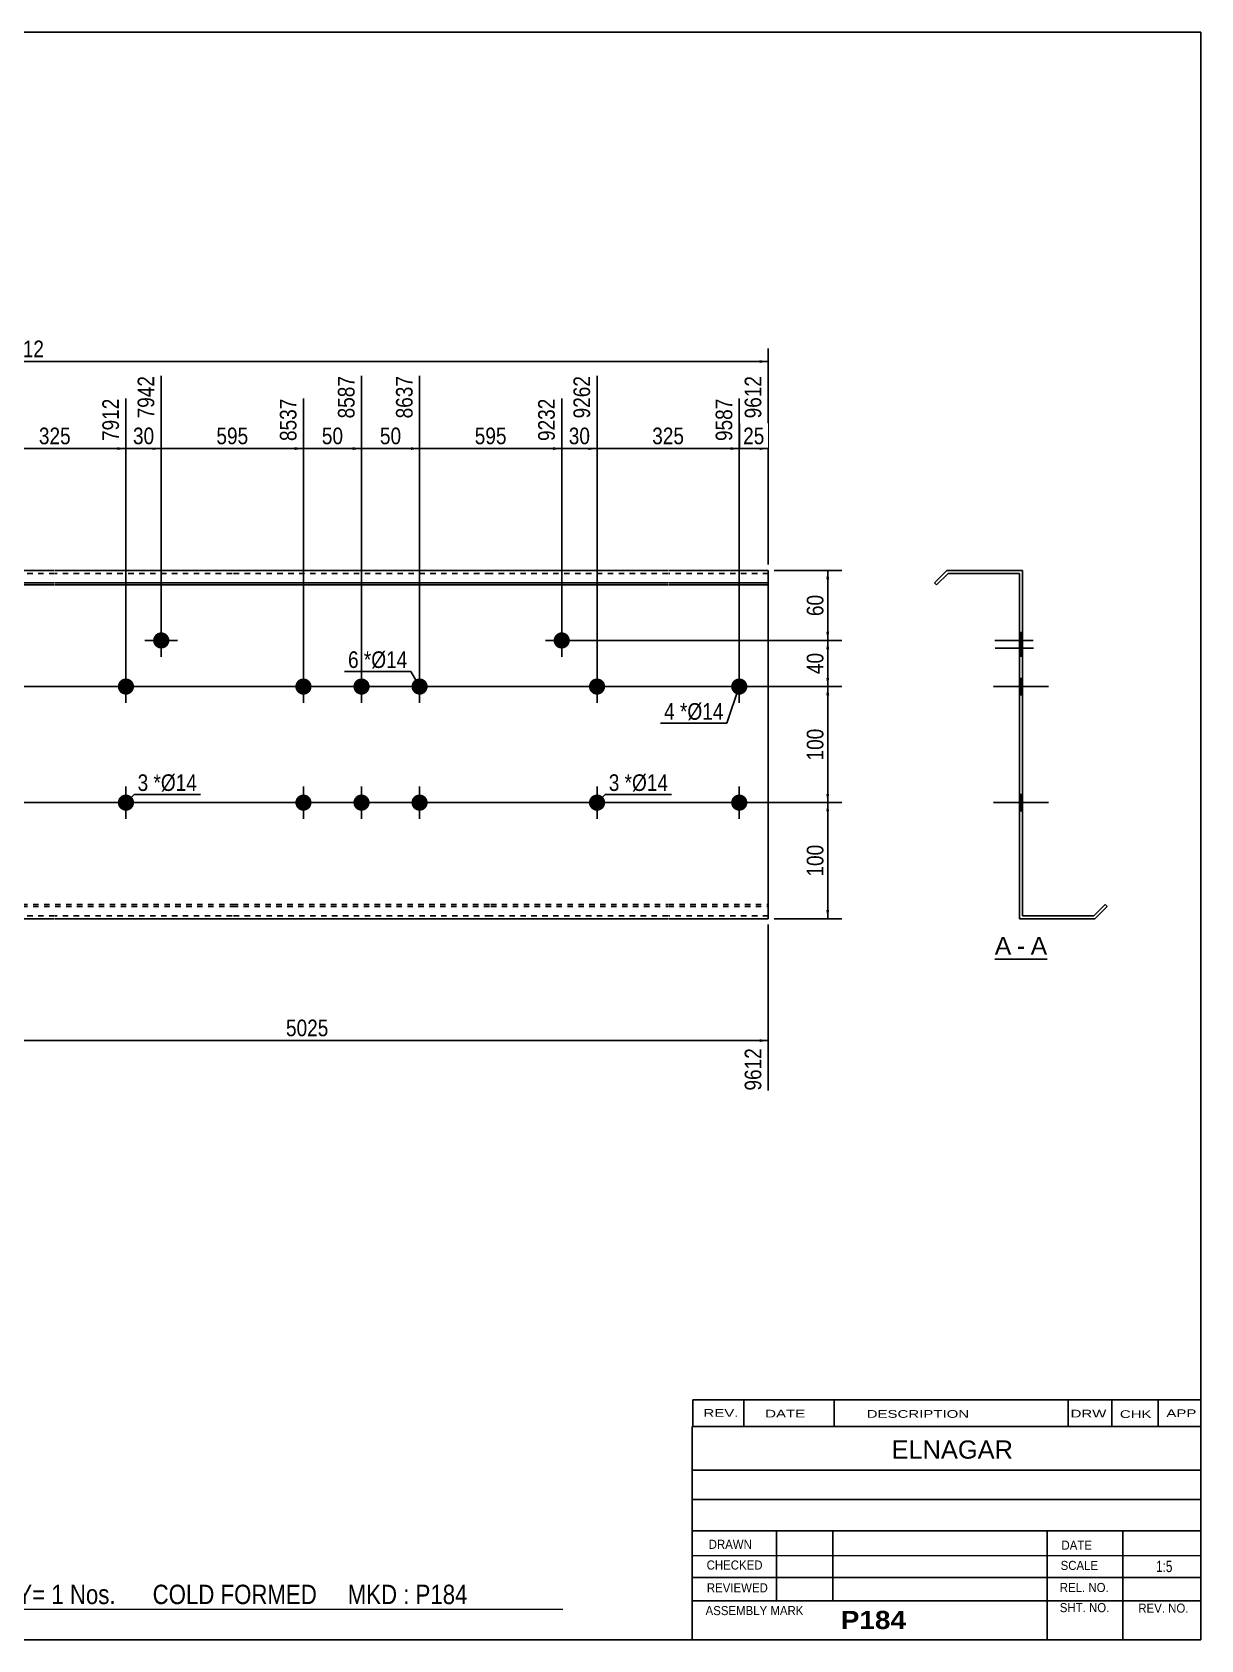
# Model space of a CAD drawing. Header units: millimetres. Extents: x -71 to 331, y -154 to 123.
# Drawn here: x 130 to 331.2, y -154.2 to 122.8 of the extents above; entities that cross this region are included whole.
import ezdxf

# ---------------------------------------------------------------- set-up
doc = ezdxf.new("R2010")
doc.units = ezdxf.units.MM
doc.linetypes.add('DXK_LINE_DOT1', pattern=[1.8814, 0.9407, -0.9407])
doc.styles.add('Arial', font='ARIAL.TTF', dxfattribs={"height": 0.2})
doc.styles.add('Arial Bold', font='ARIALBD.TTF', dxfattribs={"height": 0.2})
doc.styles.add('Arial Narrow', font='ARIALN.TTF', dxfattribs={"height": 0.2})

# ---------------------------------------------------------------- blocks, each defined once
blk = doc.blocks.new('Unknown-627192274-2024')
at = {"color": 5, "linetype": 'Continuous'}
for p, q in [((331.25, 122.75), (-68.75, 122.75)), ((-68.75, 122.75), (-68.75, -154.25)), ((331.25, -154.25), (331.25, 122.75)), ((-68.75, -154.25), (331.25, -154.25))]:
    blk.add_line(p, q, dxfattribs=at)
at = {"color": 174, "linetype": 'Continuous', "style": 'Arial'}
blk.add_text('Tekla structures', height=1.9102, rotation=90, dxfattribs=at).set_placement((-69.25, -153.75))
blk = doc.blocks.new('Unknown-627192274-12 - 1239')
at = {"color": 7, "linetype": 'Continuous'}
blk.add_line((295.76, -36.95), (304.79, -36.95), dxfattribs=at)
at = {"color": 0, "linetype": 'Continuous'}
blk.add_wipeout([(298.6, -36.2), (298.6, -33), (295.76, -33), (295.76, -36.2)], dxfattribs=at)
blk.add_wipeout([(300.98, -36.2), (300.98, -33), (299.56, -33), (299.56, -36.2)], dxfattribs=at)
at = {"color": 96, "linetype": 'Continuous', "style": 'Arial'}
blk.add_text('A', height=3.06, dxfattribs=at).set_placement((295.76, -36.2))
at = {"color": 0, "linetype": 'Continuous'}
blk.add_wipeout([(304.79, -36.2), (304.79, -33), (301.94, -33), (301.94, -36.2)], dxfattribs=at)
at = {"color": 96, "linetype": 'Continuous', "style": 'Arial'}
for s, p in [('A', (301.94, -36.2)), ('-', (299.56, -36.2))]:
    blk.add_text(s, height=3.06, dxfattribs=at).set_placement(p)
blk = doc.blocks.new('Bolt-627192274-1223 - 1203')
at = {"linetype": 'Continuous'}
blk.add_hatch(color=3, dxfattribs=at).paths.add_polyline_path([(219.79, 17.94, -1), (222.59, 17.94, -1)])
at = {"color": 3, "linetype": 'Continuous'}
for p, q in [((221.19, 15.14), (221.19, 20.74)), ((218.39, 17.94), (223.99, 17.94))]:
    blk.add_line(p, q, dxfattribs=at)
blk = doc.blocks.new('Part-627192274-1218 - 1203')
at = {"color": 2, "linetype": 'Continuous'}
for p, q in [((0, 30), (0, -30)), ((10, 30), (0, 30)), ((0, 27.88), (10, 27.88)), ((54.49, 30), (10.1, 30)), ((10.1, 27.88), (54.49, 27.88)), ((86.46, 30), (54.59, 30)), ((54.59, 27.88), (86.46, 27.88)), ((109.36, 30), (86.56, 30)), ((86.56, 27.88), (109.36, 27.88)), ((133.85, 30), (109.46, 30)), ((109.46, 27.88), (133.85, 27.88)), ((164.41, 30), (133.95, 30)), ((133.95, 27.88), (164.41, 27.88)), ((208.9, 30), (164.51, 30)), ((164.51, 27.88), (208.9, 27.88)), ((239.47, 30), (209, 30)), ((209, 27.88), (239.47, 27.88)), ((256.76, 30), (239.57, 30)), ((239.57, 27.88), (256.76, 27.88)), ((256.76, 27.88), (256.76, 30)), ((256.76, -30), (256.76, 27.88)), ((0, 27.53), (10, 27.53)), ((10.1, 27.53), (54.49, 27.53)), ((54.59, 27.53), (86.46, 27.53)), ((86.56, 27.53), (109.36, 27.53)), ((109.46, 27.53), (133.85, 27.53)), ((133.95, 27.53), (164.41, 27.53)), ((164.51, 27.53), (208.9, 27.53)), ((209, 27.53), (239.47, 27.53)), ((239.57, 27.53), (256.76, 27.53)), ((10, -30), (0, -30)), ((54.49, -30), (10.1, -30)), ((86.46, -30), (54.59, -30)), ((109.36, -30), (86.56, -30)), ((133.85, -30), (109.46, -30)), ((164.41, -30), (133.95, -30)), ((208.9, -30), (164.51, -30)), ((239.47, -30), (209, -30)), ((256.76, -30), (239.57, -30))]:
    blk.add_line(p, q, dxfattribs=at)
at = {"color": 7, "linetype": 'DXK_LINE_DOT1'}
for p, q in [((10, 29.5), (0, 29.5)), ((54.49, 29.5), (10.1, 29.5)), ((86.46, 29.5), (54.59, 29.5)), ((109.36, 29.5), (86.56, 29.5)), ((133.85, 29.5), (109.46, 29.5)), ((164.41, 29.5), (133.95, 29.5)), ((208.9, 29.5), (164.51, 29.5)), ((239.47, 29.5), (209, 29.5)), ((256.76, 29.5), (239.57, 29.5)), ((0, -27.53), (10, -27.53)), ((10.1, -27.53), (54.49, -27.53)), ((54.59, -27.53), (86.46, -27.53)), ((86.56, -27.53), (109.36, -27.53)), ((109.46, -27.53), (133.85, -27.53)), ((133.95, -27.53), (164.41, -27.53)), ((164.51, -27.53), (208.9, -27.53)), ((209, -27.53), (239.47, -27.53)), ((239.57, -27.53), (256.76, -27.53)), ((0, -27.88), (10, -27.88)), ((10, -29.5), (0, -29.5)), ((10.1, -27.88), (54.49, -27.88)), ((54.49, -29.5), (10.1, -29.5)), ((54.59, -27.88), (86.46, -27.88)), ((86.46, -29.5), (54.59, -29.5)), ((86.56, -27.88), (109.36, -27.88)), ((109.36, -29.5), (86.56, -29.5)), ((109.46, -27.88), (133.85, -27.88)), ((133.85, -29.5), (109.46, -29.5)), ((133.95, -27.88), (164.41, -27.88)), ((164.41, -29.5), (133.95, -29.5)), ((164.51, -27.88), (208.9, -27.88)), ((208.9, -29.5), (164.51, -29.5)), ((209, -27.88), (239.47, -27.88)), ((239.47, -29.5), (209, -29.5)), ((239.57, -27.88), (256.76, -27.88)), ((256.76, -29.5), (239.57, -29.5))]:
    blk.add_line(p, q, dxfattribs=at)
blk = doc.blocks.new('Bolt-627192274-1221 - 1203')
at = {"linetype": 'Continuous'}
blk.add_hatch(color=3, dxfattribs=at).paths.add_polyline_path([(147.54, -10, -1), (144.74, -10, -1)])
at = {"color": 3, "linetype": 'Continuous'}
for p, q in [((146.14, -7.2), (146.14, -12.8)), ((148.94, -10), (143.34, -10))]:
    blk.add_line(p, q, dxfattribs=at)
blk = doc.blocks.new('Bolt-627192274-1222 - 1203')
at = {"linetype": 'Continuous'}
for points in [[(175.31, 10, -1), (178.11, 10, -1)], [(185.31, 10, -1), (188.11, 10, -1)], [(195.31, 10, -1), (198.11, 10, -1)], [(175.31, -10, -1), (178.11, -10, -1)], [(185.31, -10, -1), (188.11, -10, -1)], [(195.31, -10, -1), (198.11, -10, -1)]]:
    blk.add_hatch(color=3, dxfattribs=at).paths.add_polyline_path(points)
at = {"color": 3, "linetype": 'Continuous'}
for p, q in [((176.71, 7.2), (176.71, 12.8)), ((186.71, 7.2), (186.71, 12.8)), ((196.71, 7.2), (196.71, 12.8)), ((173.91, 10), (179.51, 10)), ((183.91, 10), (189.51, 10)), ((193.91, 10), (199.51, 10)), ((176.71, -12.8), (176.71, -7.2)), ((186.71, -12.8), (186.71, -7.2)), ((196.71, -12.8), (196.71, -7.2)), ((173.91, -10), (179.51, -10)), ((183.91, -10), (189.51, -10)), ((193.91, -10), (199.51, -10))]:
    blk.add_line(p, q, dxfattribs=at)
blk = doc.blocks.new('Bolt-627192274-1224 - 1203')
at = {"linetype": 'Continuous'}
blk.add_hatch(color=3, dxfattribs=at).paths.add_polyline_path([(144.74, 10, -1), (147.54, 10, -1)])
at = {"color": 3, "linetype": 'Continuous'}
for p, q in [((146.14, 7.2), (146.14, 12.8)), ((143.34, 10), (148.94, 10))]:
    blk.add_line(p, q, dxfattribs=at)
blk = doc.blocks.new('Bolt-627192274-1226 - 1203')
at = {"linetype": 'Continuous'}
blk.add_hatch(color=3, dxfattribs=at).paths.add_polyline_path([(150.82, 17.94, -1), (153.62, 17.94, -1)])
at = {"color": 3, "linetype": 'Continuous'}
for p, q in [((152.22, 15.14), (152.22, 20.74)), ((149.42, 17.94), (155.02, 17.94))]:
    blk.add_line(p, q, dxfattribs=at)
blk = doc.blocks.new('Bolt-627192274-1227 - 1203')
at = {"linetype": 'Continuous'}
blk.add_hatch(color=3, dxfattribs=at).paths.add_polyline_path([(225.87, 10, -1), (228.67, 10, -1)])
at = {"color": 3, "linetype": 'Continuous'}
for p, q in [((227.27, 7.2), (227.27, 12.8)), ((224.47, 10), (230.07, 10))]:
    blk.add_line(p, q, dxfattribs=at)
blk = doc.blocks.new('Bolt-627192274-1228 - 1203')
at = {"linetype": 'Continuous'}
blk.add_hatch(color=3, dxfattribs=at).paths.add_polyline_path([(228.67, -10, -1), (225.87, -10, -1)])
at = {"color": 3, "linetype": 'Continuous'}
for p, q in [((227.27, -7.2), (227.27, -12.8)), ((230.07, -10), (224.47, -10))]:
    blk.add_line(p, q, dxfattribs=at)
blk = doc.blocks.new('Bolt-627192274-1229 - 1203')
at = {"linetype": 'Continuous'}
for points in [[(120.25, 10, -1), (123.05, 10, -1)], [(250.36, 10, -1), (253.16, 10, -1)]]:
    blk.add_hatch(color=3, dxfattribs=at).paths.add_polyline_path(points)
at = {"color": 3, "linetype": 'Continuous'}
for p, q in [((121.65, 7.2), (121.65, 12.8)), ((251.76, 7.2), (251.76, 12.8)), ((124.45, 10), (118.85, 10)), ((254.56, 10), (248.96, 10))]:
    blk.add_line(p, q, dxfattribs=at)
blk = doc.blocks.new('Bolt-627192274-1230 - 1203')
at = {"linetype": 'Continuous'}
for points in [[(120.25, -10, -1), (123.05, -10, -1)], [(250.36, -10, -1), (253.16, -10, -1)]]:
    blk.add_hatch(color=3, dxfattribs=at).paths.add_polyline_path(points)
at = {"color": 3, "linetype": 'Continuous'}
for p, q in [((121.65, -12.8), (121.65, -7.2)), ((251.76, -12.8), (251.76, -7.2)), ((124.45, -10), (118.85, -10)), ((254.56, -10), (248.96, -10))]:
    blk.add_line(p, q, dxfattribs=at)
blk = doc.blocks.new('Part-627192274-1241 - 1239')
at = {"color": 2, "linetype": 'Continuous'}
for p, q in [((287.52, 30), (285.4, 27.88)), ((285.4, 27.88), (285.75, 27.53)), ((287.73, 29.5), (285.75, 27.53)), ((287.52, 30), (300.52, 30)), ((287.73, 29.5), (300.02, 29.5)), ((300.02, 29.5), (300.02, -30)), ((300.52, -29.5), (300.52, 30)), ((312.81, -29.5), (314.79, -27.53)), ((315.14, -27.88), (314.79, -27.53)), ((313.02, -30), (300.02, -30)), ((312.81, -29.5), (300.52, -29.5)), ((313.02, -30), (315.14, -27.88))]:
    blk.add_line(p, q, dxfattribs=at)
blk = doc.blocks.new('Bolt-627192274-1242 - 1239')
at = {"linetype": 'Continuous'}
for points in [[(300.02, 11.4), (300.02, 8.6), (300.52, 8.6), (300.52, 11.4)], [(300.02, 11.4), (300.02, 8.6), (300.52, 8.6), (300.52, 11.4)], [(300.02, 11.4), (300.02, 8.6), (300.52, 8.6), (300.52, 11.4)], [(300.02, -8.6), (300.02, -11.4), (300.52, -11.4), (300.52, -8.6)], [(300.02, -8.6), (300.02, -11.4), (300.52, -11.4), (300.52, -8.6)], [(300.02, -8.6), (300.02, -11.4), (300.52, -11.4), (300.52, -8.6)]]:
    blk.add_hatch(color=3, dxfattribs=at).paths.add_polyline_path(points)
at = {"color": 3, "linetype": 'Continuous'}
for p, q in [((300.52, 11.4), (300.02, 11.4)), ((300.52, 11.4), (300.02, 11.4)), ((300.52, 11.4), (300.02, 11.4)), ((303.12, 10), (295.52, 10)), ((303.12, 10), (295.52, 10)), ((303.12, 10), (295.52, 10)), ((300.52, 8.6), (300.02, 8.6)), ((300.52, 8.6), (300.02, 8.6)), ((300.52, 8.6), (300.02, 8.6)), ((303.12, -10), (295.52, -10)), ((303.12, -10), (295.52, -10)), ((303.12, -10), (295.52, -10)), ((300.52, -8.6), (300.02, -8.6)), ((300.52, -8.6), (300.02, -8.6)), ((300.52, -8.6), (300.02, -8.6)), ((300.52, -11.4), (300.02, -11.4)), ((300.52, -11.4), (300.02, -11.4)), ((300.52, -11.4), (300.02, -11.4))]:
    blk.add_line(p, q, dxfattribs=at)
blk = doc.blocks.new('Bolt-627192274-1243 - 1239')
at = {"linetype": 'Continuous'}
blk.add_hatch(color=3, dxfattribs=at).paths.add_polyline_path([(300.02, 18.04), (300.02, 15.24), (300.52, 15.24), (300.52, 18.04)])
at = {"color": 3, "linetype": 'Continuous'}
for p, q in [((302.42, 16.64), (295.82, 16.64)), ((300.52, 18.04), (300.02, 18.04)), ((300.52, 15.24), (300.02, 15.24))]:
    blk.add_line(p, q, dxfattribs=at)
blk = doc.blocks.new('Bolt-627192274-1244 - 1239')
at = {"linetype": 'Continuous'}
blk.add_hatch(color=3, dxfattribs=at).paths.add_polyline_path([(300.52, -11.4), (300.52, -8.6), (300.02, -8.6), (300.02, -11.4)])
at = {"color": 3, "linetype": 'Continuous'}
for p, q in [((300.52, -8.6), (300.02, -8.6)), ((302.12, -10), (300.02, -10)), ((300.52, -11.4), (300.02, -11.4))]:
    blk.add_line(p, q, dxfattribs=at)
blk = doc.blocks.new('Bolt-627192274-1245 - 1239')
at = {"linetype": 'Continuous'}
for points in [[(300.02, 11.4), (300.02, 8.6), (300.52, 8.6), (300.52, 11.4)], [(300.02, 11.4), (300.02, 8.6), (300.52, 8.6), (300.52, 11.4)], [(300.02, 11.4), (300.02, 8.6), (300.52, 8.6), (300.52, 11.4)], [(300.02, -8.6), (300.02, -11.4), (300.52, -11.4), (300.52, -8.6)], [(300.02, -8.6), (300.02, -11.4), (300.52, -11.4), (300.52, -8.6)], [(300.02, -8.6), (300.02, -11.4), (300.52, -11.4), (300.52, -8.6)]]:
    blk.add_hatch(color=3, dxfattribs=at).paths.add_polyline_path(points)
at = {"color": 3, "linetype": 'Continuous'}
for p, q in [((300.52, 11.4), (300.02, 11.4)), ((300.52, 11.4), (300.02, 11.4)), ((300.52, 11.4), (300.02, 11.4)), ((303.12, 10), (295.52, 10)), ((303.12, 10), (295.52, 10)), ((303.12, 10), (295.52, 10)), ((300.52, 8.6), (300.02, 8.6)), ((300.52, 8.6), (300.02, 8.6)), ((300.52, 8.6), (300.02, 8.6)), ((303.12, -10), (295.52, -10)), ((303.12, -10), (295.52, -10)), ((303.12, -10), (295.52, -10)), ((300.52, -8.6), (300.02, -8.6)), ((300.52, -8.6), (300.02, -8.6)), ((300.52, -8.6), (300.02, -8.6)), ((300.52, -11.4), (300.02, -11.4)), ((300.52, -11.4), (300.02, -11.4)), ((300.52, -11.4), (300.02, -11.4))]:
    blk.add_line(p, q, dxfattribs=at)
blk = doc.blocks.new('Bolt-627192274-1246 - 1239')
at = {"linetype": 'Continuous'}
blk.add_hatch(color=3, dxfattribs=at).paths.add_polyline_path([(300.02, 19.34), (300.02, 16.54), (300.52, 16.54), (300.52, 19.34)])
at = {"color": 3, "linetype": 'Continuous'}
for p, q in [((302.37, 17.94), (295.77, 17.94)), ((300.52, 19.34), (300.02, 19.34)), ((300.52, 16.54), (300.02, 16.54))]:
    blk.add_line(p, q, dxfattribs=at)
blk = doc.blocks.new('Bolt-627192274-1247 - 1239')
at = {"linetype": 'Continuous'}
blk.add_hatch(color=3, dxfattribs=at).paths.add_polyline_path([(300.02, 11.4), (300.02, 8.6), (300.52, 8.6), (300.52, 11.4)])
at = {"color": 3, "linetype": 'Continuous'}
for p, q in [((300.52, 11.4), (300.02, 11.4)), ((302.37, 10), (295.77, 10)), ((300.52, 8.6), (300.02, 8.6))]:
    blk.add_line(p, q, dxfattribs=at)
blk = doc.blocks.new('Bolt-627192274-1248 - 1239')
at = {"linetype": 'Continuous'}
for points in [[(300.52, 8.6), (300.52, 11.4), (300.02, 11.4), (300.02, 8.6)], [(300.52, -11.4), (300.52, -8.6), (300.02, -8.6), (300.02, -11.4)]]:
    blk.add_hatch(color=3, dxfattribs=at).paths.add_polyline_path(points)
at = {"color": 3, "linetype": 'Continuous'}
for p, q in [((300.52, 11.4), (300.02, 11.4)), ((300.52, 10), (296.02, 10)), ((300.52, 8.6), (300.02, 8.6)), ((300.52, -10), (296.02, -10)), ((300.52, -8.6), (300.02, -8.6)), ((300.52, -11.4), (300.02, -11.4))]:
    blk.add_line(p, q, dxfattribs=at)
blk = doc.blocks.new('Bolt-627192274-1249 - 1239')
at = {"linetype": 'Continuous'}
blk.add_hatch(color=3, dxfattribs=at).paths.add_polyline_path([(300.02, 19.34), (300.02, 16.54), (300.52, 16.54), (300.52, 19.34)])
at = {"color": 3, "linetype": 'Continuous'}
for p, q in [((302.37, 17.94), (295.77, 17.94)), ((300.52, 19.34), (300.02, 19.34)), ((300.52, 16.54), (300.02, 16.54))]:
    blk.add_line(p, q, dxfattribs=at)
blk = doc.blocks.new('Bolt-627192274-1250 - 1239')
at = {"linetype": 'Continuous'}
blk.add_hatch(color=3, dxfattribs=at).paths.add_polyline_path([(300.02, 11.4), (300.02, 8.6), (300.52, 8.6), (300.52, 11.4)])
at = {"color": 3, "linetype": 'Continuous'}
for p, q in [((300.52, 11.4), (300.02, 11.4)), ((302.37, 10), (295.77, 10)), ((300.52, 8.6), (300.02, 8.6))]:
    blk.add_line(p, q, dxfattribs=at)
blk = doc.blocks.new('Bolt-627192274-1251 - 1239')
at = {"linetype": 'Continuous'}
blk.add_hatch(color=3, dxfattribs=at).paths.add_polyline_path([(300.52, -11.4), (300.52, -8.6), (300.02, -8.6), (300.02, -11.4)])
at = {"color": 3, "linetype": 'Continuous'}
for p, q in [((300.52, -8.6), (300.02, -8.6)), ((302.12, -10), (300.02, -10)), ((300.52, -11.4), (300.02, -11.4))]:
    blk.add_line(p, q, dxfattribs=at)
blk = doc.blocks.new('Bolt-627192274-1252 - 1239')
at = {"linetype": 'Continuous'}
blk.add_hatch(color=3, dxfattribs=at).paths.add_polyline_path([(300.02, 11.4), (300.02, 8.6), (300.52, 8.6), (300.52, 11.4)])
blk.add_hatch(color=3, dxfattribs=at).paths.add_polyline_path([(300.02, 11.4), (300.02, 8.6), (300.52, 8.6), (300.52, 11.4)])
at = {"color": 3, "linetype": 'Continuous'}
for p, q in [((300.02, 11.4), (300.52, 11.4)), ((300.02, 11.4), (300.52, 11.4)), ((298.42, 10), (305.02, 10)), ((298.42, 10), (305.02, 10)), ((300.02, 8.6), (300.52, 8.6)), ((300.02, 8.6), (300.52, 8.6))]:
    blk.add_line(p, q, dxfattribs=at)
blk = doc.blocks.new('Bolt-627192274-1253 - 1239')
at = {"linetype": 'Continuous'}
blk.add_hatch(color=3, dxfattribs=at).paths.add_polyline_path([(300.02, -8.6), (300.02, -11.4), (300.52, -11.4), (300.52, -8.6)])
blk.add_hatch(color=3, dxfattribs=at).paths.add_polyline_path([(300.02, -8.6), (300.02, -11.4), (300.52, -11.4), (300.52, -8.6)])
at = {"color": 3, "linetype": 'Continuous'}
for p, q in [((298.42, -10), (305.02, -10)), ((298.42, -10), (305.02, -10)), ((300.02, -8.6), (300.52, -8.6)), ((300.02, -8.6), (300.52, -8.6)), ((300.02, -11.4), (300.52, -11.4)), ((300.02, -11.4), (300.52, -11.4))]:
    blk.add_line(p, q, dxfattribs=at)
blk = doc.blocks.new('Bolt-627192274-1254 - 1239')
at = {"linetype": 'Continuous'}
blk.add_hatch(color=3, dxfattribs=at).paths.add_polyline_path([(300.02, 11.4), (300.02, 8.6), (300.52, 8.6), (300.52, 11.4)])
at = {"color": 3, "linetype": 'Continuous'}
for p, q in [((300.52, 11.4), (300.02, 11.4)), ((302.42, 10), (295.82, 10)), ((300.52, 8.6), (300.02, 8.6))]:
    blk.add_line(p, q, dxfattribs=at)
blk = doc.blocks.new('Bolt-627192274-1255 - 1239')
at = {"linetype": 'Continuous'}
blk.add_hatch(color=3, dxfattribs=at).paths.add_polyline_path([(300.52, -11.4), (300.52, -8.6), (300.02, -8.6), (300.02, -11.4)])
at = {"color": 3, "linetype": 'Continuous'}
for p, q in [((300.52, -8.6), (300.02, -8.6)), ((302.12, -10), (300.02, -10)), ((300.52, -11.4), (300.02, -11.4))]:
    blk.add_line(p, q, dxfattribs=at)
blk = doc.blocks.new('StraightDimension-627192274-1353 - 1203')
at = {"linetype": 'Continuous'}
for points in [[(266.75, 8.5), (267, 10), (267.25, 8.5)], [(267.25, -8.5), (267, -10), (266.75, -8.5)]]:
    blk.add_hatch(color=7, dxfattribs=at).paths.add_polyline_path(points)
at = {"color": 7, "linetype": 'Continuous'}
for p, q in [((43.29, 10), (269.4, 10)), ((267, -10), (267, 10)), ((43.29, -10), (269.4, -10))]:
    blk.add_line(p, q, dxfattribs=at)
at = {"color": 0}
blk.add_wipeout([(266.85, 3.34), (262.65, 3.34), (262.65, -3.34), (266.85, -3.34)], dxfattribs=at)
at = {"color": 3, "style": 'Arial Narrow'}
blk.add_text('100', height=2.863, rotation=90.0002, dxfattribs=at).set_placement((266.25, -2.74))
blk = doc.blocks.new('StraightDimension-627192274-1354 - 1203')
at = {"linetype": 'Continuous'}
for points in [[(266.75, -11.5), (267, -10), (267.25, -11.5)], [(267.25, -28.5), (267, -30), (266.75, -28.5)]]:
    blk.add_hatch(color=7, dxfattribs=at).paths.add_polyline_path(points)
at = {"color": 7, "linetype": 'Continuous'}
for p, q in [((43.29, -10), (269.4, -10)), ((267, -30), (267, -10)), ((257.76, -30), (269.4, -30))]:
    blk.add_line(p, q, dxfattribs=at)
at = {"color": 0}
blk.add_wipeout([(266.85, -16.66), (262.65, -16.66), (262.65, -23.34), (266.85, -23.34)], dxfattribs=at)
at = {"color": 3, "style": 'Arial Narrow'}
blk.add_text('100', height=2.863, rotation=90.0002, dxfattribs=at).set_placement((266.25, -22.74))
blk = doc.blocks.new('StraightDimension-627192274-1395 - 1203')
at = {"linetype": 'Continuous'}
for points in [[(1.5, 65.75), (0, 66), (1.5, 66.25)], [(255.26, 66.25), (256.76, 66), (255.26, 65.75)]]:
    blk.add_hatch(color=7, dxfattribs=at).paths.add_polyline_path(points)
at = {"color": 7, "linetype": 'Continuous'}
for p, q in [((0, 31), (0, 68.25)), ((256.76, 31), (256.76, 68.25)), ((0, 66), (256.76, 66))]:
    blk.add_line(p, q, dxfattribs=at)
at = {"color": 0}
blk.add_wipeout([(132.64, 66.15), (132.64, 70.35), (124.12, 70.35), (124.12, 66.15)], dxfattribs=at)
at = {"color": 3, "style": 'Arial Narrow'}
blk.add_text('9612', height=2.863, dxfattribs=at).set_placement((124.72, 66.75))
blk = doc.blocks.new('StraightDimension-627192274-1277 - 1203')
at = {"linetype": 'Continuous'}
blk.add_hatch(color=7, dxfattribs=at).paths.add_polyline_path([(150.72, 51.25), (152.22, 51), (150.72, 50.75)])
at = {"color": 7, "linetype": 'Continuous'}
for p, q in [((152.22, 18.94), (152.22, 63.51)), ((146.14, 11), (146.14, 59.61)), ((146.14, 51), (152.22, 51))]:
    blk.add_line(p, q, dxfattribs=at)
at = {"color": 0}
blk.add_wipeout([(151.61, 51.15), (151.61, 55.35), (146.75, 55.35), (146.75, 51.15)], dxfattribs=at)
at = {"color": 0, "linetype": 'Continuous'}
blk.add_wipeout([(151.62, 64.11), (147.42, 64.11), (147.42, 55.6), (151.62, 55.6)], dxfattribs=at)
at = {"color": 3, "linetype": 'Continuous', "style": 'Arial Narrow'}
blk.add_text('7942', height=2.863, rotation=90.0002, dxfattribs=at).set_placement((151.02, 56.2))
at = {"color": 3, "style": 'Arial Narrow'}
blk.add_text('30', height=2.863, dxfattribs=at).set_placement((147.35, 51.75))
blk = doc.blocks.new('StraightDimension-627192274-1274 - 1203')
at = {"linetype": 'Continuous'}
blk.add_hatch(color=7, dxfattribs=at).paths.add_polyline_path([(195.21, 51.25), (196.71, 51), (195.21, 50.75)])
at = {"color": 7, "linetype": 'Continuous'}
for p, q in [((186.71, 11), (186.71, 63.51)), ((196.71, 11), (196.71, 63.51)), ((186.71, 51), (196.71, 51))]:
    blk.add_line(p, q, dxfattribs=at)
at = {"color": 0}
blk.add_wipeout([(194.13, 51.15), (194.13, 55.35), (189.28, 55.35), (189.28, 51.15)], dxfattribs=at)
at = {"color": 0, "linetype": 'Continuous'}
blk.add_wipeout([(196.11, 64.11), (191.91, 64.11), (191.91, 55.6), (196.11, 55.6)], dxfattribs=at)
at = {"color": 3, "linetype": 'Continuous', "style": 'Arial Narrow'}
blk.add_text('8637', height=2.863, rotation=90.0002, dxfattribs=at).set_placement((195.51, 56.2))
at = {"color": 3, "style": 'Arial Narrow'}
blk.add_text('50', height=2.863, dxfattribs=at).set_placement((189.88, 51.75))
blk = doc.blocks.new('StraightDimension-627192274-1351 - 1203')
at = {"linetype": 'Continuous'}
for points in [[(266.75, 28.5), (267, 30), (267.25, 28.5)], [(267.25, 19.44), (267, 17.94), (266.75, 19.44)]]:
    blk.add_hatch(color=7, dxfattribs=at).paths.add_polyline_path(points)
at = {"color": 7, "linetype": 'Continuous'}
for p, q in [((257.76, 30), (269.4, 30)), ((267, 17.94), (267, 30)), ((222.19, 17.94), (269.4, 17.94))]:
    blk.add_line(p, q, dxfattribs=at)
at = {"color": 0}
blk.add_wipeout([(266.85, 26.4), (262.65, 26.4), (262.65, 21.54), (266.85, 21.54)], dxfattribs=at)
at = {"color": 3, "style": 'Arial Narrow'}
blk.add_text('60', height=2.863, rotation=90.0002, dxfattribs=at).set_placement((266.25, 22.14))
blk = doc.blocks.new('StraightDimension-627192274-1272 - 1203')
at = {"linetype": 'Continuous'}
blk.add_hatch(color=7, dxfattribs=at).paths.add_polyline_path([(225.77, 51.25), (227.27, 51), (225.77, 50.75)])
at = {"color": 7, "linetype": 'Continuous'}
for p, q in [((227.27, 11), (227.27, 63.51)), ((221.19, 18.94), (221.19, 59.61)), ((221.19, 51), (227.27, 51))]:
    blk.add_line(p, q, dxfattribs=at)
at = {"color": 0}
blk.add_wipeout([(226.66, 51.15), (226.66, 55.35), (221.8, 55.35), (221.8, 51.15)], dxfattribs=at)
at = {"color": 0, "linetype": 'Continuous'}
blk.add_wipeout([(226.67, 64.11), (222.47, 64.11), (222.47, 55.6), (226.67, 55.6)], dxfattribs=at)
at = {"color": 3, "linetype": 'Continuous', "style": 'Arial Narrow'}
blk.add_text('9262', height=2.863, rotation=90.0002, dxfattribs=at).set_placement((226.07, 56.2))
at = {"color": 3, "style": 'Arial Narrow'}
blk.add_text('30', height=2.863, dxfattribs=at).set_placement((222.4, 51.75))
blk = doc.blocks.new('StraightDimension-627192274-1270 - 1203')
at = {"linetype": 'Continuous'}
blk.add_hatch(color=7, dxfattribs=at).paths.add_polyline_path([(255.26, 51.25), (256.76, 51), (255.26, 50.75)])
at = {"color": 7, "linetype": 'Continuous'}
for p, q in [((256.76, 31), (256.76, 63.51)), ((251.76, 11), (251.76, 59.61)), ((251.76, 51), (256.76, 51))]:
    blk.add_line(p, q, dxfattribs=at)
at = {"color": 0}
blk.add_wipeout([(256.69, 51.15), (256.69, 55.35), (251.83, 55.35), (251.83, 51.15)], dxfattribs=at)
at = {"color": 0, "linetype": 'Continuous'}
blk.add_wipeout([(256.16, 64.11), (251.96, 64.11), (251.96, 55.6), (256.16, 55.6)], dxfattribs=at)
at = {"color": 3, "linetype": 'Continuous', "style": 'Arial Narrow'}
blk.add_text('9612', height=2.863, rotation=90.0002, dxfattribs=at).set_placement((255.56, 56.2))
at = {"color": 3, "style": 'Arial Narrow'}
blk.add_text('25', height=2.863, dxfattribs=at).set_placement((252.43, 51.75))
blk = doc.blocks.new('StraightDimension-627192274-1271 - 1203')
at = {"linetype": 'Continuous'}
blk.add_hatch(color=7, dxfattribs=at).paths.add_polyline_path([(250.26, 51.25), (251.76, 51), (250.26, 50.75)])
at = {"color": 7, "linetype": 'Continuous'}
for p, q in [((227.27, 11), (227.27, 63.51)), ((251.76, 11), (251.76, 59.61)), ((227.27, 51), (251.76, 51))]:
    blk.add_line(p, q, dxfattribs=at)
at = {"color": 0, "linetype": 'Continuous'}
blk.add_wipeout([(251.16, 60.21), (246.96, 60.21), (246.96, 51.7), (251.16, 51.7)], dxfattribs=at)
at = {"color": 0}
blk.add_wipeout([(242.86, 51.15), (242.86, 55.35), (236.17, 55.35), (236.17, 51.15)], dxfattribs=at)
at = {"color": 3, "linetype": 'Continuous', "style": 'Arial Narrow'}
blk.add_text('9587', height=2.863, rotation=90.0002, dxfattribs=at).set_placement((250.56, 52.3))
at = {"color": 3, "style": 'Arial Narrow'}
blk.add_text('325', height=2.863, dxfattribs=at).set_placement((236.77, 51.75))
blk = doc.blocks.new('StraightDimension-627192274-1273 - 1203')
at = {"linetype": 'Continuous'}
blk.add_hatch(color=7, dxfattribs=at).paths.add_polyline_path([(219.69, 51.25), (221.19, 51), (219.69, 50.75)])
at = {"color": 7, "linetype": 'Continuous'}
for p, q in [((196.71, 11), (196.71, 63.51)), ((221.19, 18.94), (221.19, 59.61)), ((196.71, 51), (221.19, 51))]:
    blk.add_line(p, q, dxfattribs=at)
at = {"color": 0, "linetype": 'Continuous'}
blk.add_wipeout([(220.59, 60.21), (216.39, 60.21), (216.39, 51.7), (220.59, 51.7)], dxfattribs=at)
at = {"color": 0}
blk.add_wipeout([(212.29, 51.15), (212.29, 55.35), (205.61, 55.35), (205.61, 51.15)], dxfattribs=at)
at = {"color": 3, "linetype": 'Continuous', "style": 'Arial Narrow'}
blk.add_text('9232', height=2.863, rotation=90.0002, dxfattribs=at).set_placement((219.99, 52.3))
at = {"color": 3, "style": 'Arial Narrow'}
blk.add_text('595', height=2.863, dxfattribs=at).set_placement((206.21, 51.75))
blk = doc.blocks.new('StraightDimension-627192274-1275 - 1203')
at = {"linetype": 'Continuous'}
blk.add_hatch(color=7, dxfattribs=at).paths.add_polyline_path([(185.21, 51.25), (186.71, 51), (185.21, 50.75)])
at = {"color": 7, "linetype": 'Continuous'}
for p, q in [((186.71, 11), (186.71, 63.51)), ((176.71, 11), (176.71, 59.61)), ((176.71, 51), (186.71, 51))]:
    blk.add_line(p, q, dxfattribs=at)
at = {"color": 0}
blk.add_wipeout([(184.13, 51.15), (184.13, 55.35), (179.28, 55.35), (179.28, 51.15)], dxfattribs=at)
at = {"color": 0, "linetype": 'Continuous'}
blk.add_wipeout([(186.11, 64.11), (181.91, 64.11), (181.91, 55.6), (186.11, 55.6)], dxfattribs=at)
at = {"color": 3, "linetype": 'Continuous', "style": 'Arial Narrow'}
blk.add_text('8587', height=2.863, rotation=90.0002, dxfattribs=at).set_placement((185.51, 56.2))
at = {"color": 3, "style": 'Arial Narrow'}
blk.add_text('50', height=2.863, dxfattribs=at).set_placement((179.88, 51.75))
blk = doc.blocks.new('StraightDimension-627192274-1276 - 1203')
at = {"linetype": 'Continuous'}
blk.add_hatch(color=7, dxfattribs=at).paths.add_polyline_path([(175.21, 51.25), (176.71, 51), (175.21, 50.75)])
at = {"color": 7, "linetype": 'Continuous'}
for p, q in [((152.22, 18.94), (152.22, 63.51)), ((176.71, 11), (176.71, 59.61)), ((152.22, 51), (176.71, 51))]:
    blk.add_line(p, q, dxfattribs=at)
at = {"color": 0, "linetype": 'Continuous'}
blk.add_wipeout([(176.11, 60.21), (171.91, 60.21), (171.91, 51.7), (176.11, 51.7)], dxfattribs=at)
at = {"color": 0}
blk.add_wipeout([(167.8, 51.15), (167.8, 55.35), (161.12, 55.35), (161.12, 51.15)], dxfattribs=at)
at = {"color": 3, "linetype": 'Continuous', "style": 'Arial Narrow'}
blk.add_text('8537', height=2.863, rotation=90.0002, dxfattribs=at).set_placement((175.51, 52.3))
at = {"color": 3, "style": 'Arial Narrow'}
blk.add_text('595', height=2.863, dxfattribs=at).set_placement((161.72, 51.75))
blk = doc.blocks.new('StraightDimension-627192274-1278 - 1203')
at = {"linetype": 'Continuous'}
blk.add_hatch(color=7, dxfattribs=at).paths.add_polyline_path([(144.64, 51.25), (146.14, 51), (144.64, 50.75)])
at = {"color": 7, "linetype": 'Continuous'}
for p, q in [((121.65, 11), (121.65, 59.61)), ((146.14, 11), (146.14, 59.61)), ((121.65, 51), (146.14, 51))]:
    blk.add_line(p, q, dxfattribs=at)
at = {"color": 0, "linetype": 'Continuous'}
blk.add_wipeout([(145.54, 60.21), (141.34, 60.21), (141.34, 51.7), (145.54, 51.7)], dxfattribs=at)
at = {"color": 0}
blk.add_wipeout([(137.24, 51.15), (137.24, 55.35), (130.55, 55.35), (130.55, 51.15)], dxfattribs=at)
at = {"color": 3, "linetype": 'Continuous', "style": 'Arial Narrow'}
blk.add_text('7912', height=2.863, rotation=90.0002, dxfattribs=at).set_placement((144.94, 52.3))
at = {"color": 3, "style": 'Arial Narrow'}
blk.add_text('325', height=2.863, dxfattribs=at).set_placement((131.15, 51.75))
blk = doc.blocks.new('StraightDimension-627192274-1327 - 1203')
at = {"linetype": 'Continuous'}
blk.add_hatch(color=7, dxfattribs=at).paths.add_polyline_path([(255.26, -50.75), (256.76, -51), (255.26, -51.25)])
at = {"color": 7, "linetype": 'Continuous'}
for p, q in [((97.96, -11), (97.96, -59.61)), ((256.76, -31), (256.76, -59.61)), ((97.96, -51), (256.76, -51))]:
    blk.add_line(p, q, dxfattribs=at)
at = {"color": 0}
blk.add_wipeout([(181.61, -50.85), (181.61, -46.65), (173.1, -46.65), (173.1, -50.85)], dxfattribs=at)
at = {"color": 0, "linetype": 'Continuous'}
blk.add_wipeout([(256.16, -51.7), (251.96, -51.7), (251.96, -60.21), (256.16, -60.21)], dxfattribs=at)
at = {"color": 3, "style": 'Arial Narrow'}
blk.add_text('5025', height=2.863, dxfattribs=at).set_placement((173.7, -50.25))
at = {"color": 3, "linetype": 'Continuous', "style": 'Arial Narrow'}
blk.add_text('9612', height=2.863, rotation=90.0002, dxfattribs=at).set_placement((255.56, -59.61))
blk = doc.blocks.new('StraightDimension-627192274-1352 - 1203')
at = {"linetype": 'Continuous'}
for points in [[(266.75, 16.44), (267, 17.94), (267.25, 16.44)], [(267.25, 11.5), (267, 10), (266.75, 11.5)]]:
    blk.add_hatch(color=7, dxfattribs=at).paths.add_polyline_path(points)
at = {"color": 7, "linetype": 'Continuous'}
for p, q in [((222.19, 17.94), (269.4, 17.94)), ((267, 10), (267, 17.94)), ((43.29, 10), (269.4, 10))]:
    blk.add_line(p, q, dxfattribs=at)
at = {"color": 0}
blk.add_wipeout([(266.85, 16.4), (262.65, 16.4), (262.65, 11.54), (266.85, 11.54)], dxfattribs=at)
at = {"color": 3, "style": 'Arial Narrow'}
blk.add_text('40', height=2.863, rotation=90.0002, dxfattribs=at).set_placement((266.25, 12.14))
blk = doc.blocks.new('CBS_CALLOFF-627192274-2050')
at = {"color": 7, "linetype": 'Continuous'}
blk.add_line((105.13, -148.98), (221.36, -149), dxfattribs=at)
at = {"color": 3, "linetype": 'Continuous', "style": 'Arial Narrow'}
blk.add_text('QTY= 1 Nos.      COLD FORMED     MKD : P184', height=3.3405, dxfattribs=at).set_placement((122.13, -148.09))
blk = doc.blocks.new('CBS_NAME_BLOG-627192274-2051')
at = {"color": 7, "linetype": 'Continuous'}
for p, q in [((243.66, -117.5), (331.18, -117.5)), ((243.66, -154.21), (243.66, -117.5)), ((243.66, -125.04), (331.18, -125.04)), ((243.73, -130.09), (331.25, -130.09)), ((243.66, -135.46), (331.18, -135.46)), ((258.18, -147.57), (258.18, -135.47)), ((267.87, -147.54), (267.87, -135.47)), ((304.78, -154.21), (304.78, -135.48)), ((317.83, -154.21), (317.83, -135.47)), ((243.67, -139.76), (331.25, -139.74)), ((243.66, -143.51), (331.18, -143.51)), ((243.66, -147.55), (331.18, -147.55)), ((243.66, -154.25), (331.25, -154.25))]:
    blk.add_line(p, q, dxfattribs=at)
at = {"color": 3, "linetype": 'Continuous', "style": 'Arial'}
blk.add_text('ELNAGAR', height=3.133, dxfattribs=at).set_placement((277.98, -123.03))
at = {"color": 3, "linetype": 'Continuous'}
for s, height, style, width, p in [('DRAWN', 1.566, 'Arial', 0.9, (246.49, -138.57)), ('DATE', 1.566, 'Arial', 0.9, (307.25, -138.73)), ('CHECKED', 1.566, 'Arial', 0.9, (246.14, -142.14)), ('SCALE', 1.566, 'Arial', 0.9, (307.1, -142.21)), ('1:5', 1.957, 'Arial Narrow', 0.9, (323.55, -142.57)), ('REVIEWED', 1.566, 'Arial', 0.9, (246.18, -146.06)), ('REL. NO.', 1.566, 'Arial', 0.9, (306.96, -146.01)), ('ASSEMBLY MARK', 1.5663, 'Arial', 0.9, (245.96, -149.99)), ('P184', 3.131, 'Arial Bold', 1.1, (269.24, -152.39)), ('SHT. NO.', 1.566, 'Arial', 0.9, (306.96, -149.48)), ('REV. NO.', 1.566, 'Arial', 0.9, (320.48, -149.57))]:
    blk.add_text(s, height=height, dxfattribs=dict(at, style=style, width=width)).set_placement(p)
blk = doc.blocks.new('CBS_REVISION-627192274-2052')
at = {"color": 7, "linetype": 'Continuous'}
for p, q in [((243.74, -112.87), (331.24, -112.87)), ((243.74, -112.87), (243.74, -117.5)), ((252.54, -112.87), (252.54, -117.5)), ((268.13, -112.87), (268.13, -117.44)), ((308.39, -112.87), (308.39, -117.5)), ((315.93, -112.87), (315.93, -117.5)), ((323.88, -112.87), (323.88, -117.5)), ((243.74, -117.5), (331.24, -117.5))]:
    blk.add_line(p, q, dxfattribs=at)
at = {"color": 7, "style": 'Arial Narrow', "width": 1.7}
for s, height, p in [('REV.', 1.326, (245.6, -115.82)), ('DATE', 1.326, (256.23, -115.94)), ('DESCRIPTION', 1.3257, (273.71, -115.99)), ('DRW', 1.326, (308.82, -115.93)), ('CHK', 1.326, (317.31, -116.02)), ('APP', 1.326, (325.31, -115.87))]:
    blk.add_text(s, height=height, dxfattribs=at).set_placement(p)
blk = doc.blocks.new('MarkSet-627192274-1428 - 1203')
at = {"color": 0}
blk.add_wipeout([(240.65, 4.28), (240.65, 7.28), (238.82, 7.28), (238.82, 4.28)], dxfattribs=at)
blk.add_wipeout([(240.65, 4.28), (240.65, 7.28), (238.82, 7.28), (238.82, 4.28)], dxfattribs=at)
blk.add_wipeout([(242.83, 4.28), (242.83, 7.28), (241.55, 7.28), (241.55, 4.28)], dxfattribs=at)
blk.add_wipeout([(242.83, 4.28), (242.83, 7.28), (241.55, 7.28), (241.55, 4.28)], dxfattribs=at)
at = {"color": 3, "style": 'Arial Narrow'}
blk.add_text('4', height=2.86, dxfattribs=at).set_placement((238.82, 4.28))
at = {"color": 0}
blk.add_wipeout([(249.04, 4.28), (249.04, 7.28), (242.83, 7.28), (242.83, 4.28)], dxfattribs=at)
blk.add_wipeout([(249.04, 4.28), (249.04, 7.28), (242.83, 7.28), (242.83, 4.28)], dxfattribs=at)
at = {"color": 7, "linetype": 'Continuous'}
for p in [(251.76, 10), (238.22, 3.68)]:
    blk.add_line(p, (249.64, 3.68), dxfattribs=at)
at = {"color": 3, "style": 'Arial Narrow'}
for s, height, p in [('*', 2.86, (241.55, 4.28)), ('Ø14', 2.863, (242.83, 4.28))]:
    blk.add_text(s, height=height, dxfattribs=at).set_placement(p)
blk = doc.blocks.new('MarkSet-627192274-1415 - 1203')
at = {"color": 0}
blk.add_wipeout([(149.98, -7.99), (149.98, -4.99), (148.15, -4.99), (148.15, -7.99)], dxfattribs=at)
blk.add_wipeout([(149.98, -7.99), (149.98, -4.99), (148.15, -4.99), (148.15, -7.99)], dxfattribs=at)
at = {"color": 7, "linetype": 'Continuous'}
blk.add_line((146.14, -10), (147.55, -8.59), dxfattribs=at)
at = {"color": 0}
blk.add_wipeout([(152.16, -7.99), (152.16, -4.99), (150.88, -4.99), (150.88, -7.99)], dxfattribs=at)
blk.add_wipeout([(152.16, -7.99), (152.16, -4.99), (150.88, -4.99), (150.88, -7.99)], dxfattribs=at)
at = {"color": 3, "style": 'Arial Narrow'}
blk.add_text('3', height=2.86, dxfattribs=at).set_placement((148.15, -7.99))
at = {"color": 0}
blk.add_wipeout([(158.37, -7.99), (158.37, -4.99), (152.16, -4.99), (152.16, -7.99)], dxfattribs=at)
blk.add_wipeout([(158.37, -7.99), (158.37, -4.99), (152.16, -4.99), (152.16, -7.99)], dxfattribs=at)
at = {"color": 7, "linetype": 'Continuous'}
blk.add_line((147.55, -8.59), (158.97, -8.59), dxfattribs=at)
at = {"color": 3, "style": 'Arial Narrow'}
for s, height, p in [('*', 2.86, (150.88, -7.99)), ('Ø14', 2.863, (152.16, -7.99))]:
    blk.add_text(s, height=height, dxfattribs=at).set_placement(p)
blk = doc.blocks.new('MarkSet-627192274-1422 - 1203')
at = {"color": 0}
blk.add_wipeout([(231.11, -7.99), (231.11, -4.99), (229.29, -4.99), (229.29, -7.99)], dxfattribs=at)
blk.add_wipeout([(231.11, -7.99), (231.11, -4.99), (229.29, -4.99), (229.29, -7.99)], dxfattribs=at)
at = {"color": 7, "linetype": 'Continuous'}
blk.add_line((227.27, -10), (228.69, -8.59), dxfattribs=at)
at = {"color": 0}
blk.add_wipeout([(233.29, -7.99), (233.29, -4.99), (232.01, -4.99), (232.01, -7.99)], dxfattribs=at)
blk.add_wipeout([(233.29, -7.99), (233.29, -4.99), (232.01, -4.99), (232.01, -7.99)], dxfattribs=at)
at = {"color": 3, "style": 'Arial Narrow'}
blk.add_text('3', height=2.86, dxfattribs=at).set_placement((229.29, -7.99))
at = {"color": 0}
blk.add_wipeout([(239.51, -7.99), (239.51, -4.99), (233.29, -4.99), (233.29, -7.99)], dxfattribs=at)
blk.add_wipeout([(239.51, -7.99), (239.51, -4.99), (233.29, -4.99), (233.29, -7.99)], dxfattribs=at)
at = {"color": 7, "linetype": 'Continuous'}
blk.add_line((228.69, -8.59), (240.11, -8.59), dxfattribs=at)
at = {"color": 3, "style": 'Arial Narrow'}
for s, height, p in [('*', 2.86, (232.01, -7.99)), ('Ø14', 2.863, (233.29, -7.99))]:
    blk.add_text(s, height=height, dxfattribs=at).set_placement(p)
blk = doc.blocks.new('Mark-627192274-1432 - 1203')
at = {"color": 0}
blk.add_wipeout([(186.21, 13.2), (186.21, 16.2), (184.39, 16.2), (184.39, 13.2)], dxfattribs=at)
blk.add_wipeout([(186.21, 13.2), (186.21, 16.2), (184.39, 16.2), (184.39, 13.2)], dxfattribs=at)
blk.add_wipeout([(188.39, 13.2), (188.39, 16.2), (187.11, 16.2), (187.11, 13.2)], dxfattribs=at)
blk.add_wipeout([(188.39, 13.2), (188.39, 16.2), (187.11, 16.2), (187.11, 13.2)], dxfattribs=at)
at = {"color": 3, "style": 'Arial Narrow'}
blk.add_text('6', height=2.86, dxfattribs=at).set_placement((184.39, 13.2))
at = {"color": 0}
blk.add_wipeout([(194.61, 13.2), (194.61, 16.2), (188.39, 16.2), (188.39, 13.2)], dxfattribs=at)
blk.add_wipeout([(194.61, 13.2), (194.61, 16.2), (188.39, 16.2), (188.39, 13.2)], dxfattribs=at)
at = {"color": 7, "linetype": 'Continuous'}
for p in [(183.79, 12.6), (196.71, 10)]:
    blk.add_line(p, (195.21, 12.6), dxfattribs=at)
at = {"color": 3, "style": 'Arial Narrow'}
for s, height, p in [('*', 2.86, (187.11, 13.2)), ('Ø14', 2.863, (188.39, 13.2))]:
    blk.add_text(s, height=height, dxfattribs=at).set_placement(p)

msp = doc.modelspace()

# ---------------------------------------------------------------- block references
for name in ['Unknown-627192274-2024', 'Part-627192274-1218 - 1203', 'Part-627192274-1241 - 1239', 'Bolt-627192274-1226 - 1203', 'Bolt-627192274-1223 - 1203', 'Bolt-627192274-1246 - 1239', 'Bolt-627192274-1249 - 1239', 'Bolt-627192274-1243 - 1239', 'Bolt-627192274-1229 - 1203', 'Bolt-627192274-1224 - 1203', 'Bolt-627192274-1222 - 1203', 'Bolt-627192274-1227 - 1203', 'Bolt-627192274-1242 - 1239', 'Bolt-627192274-1245 - 1239', 'Bolt-627192274-1247 - 1239', 'Bolt-627192274-1250 - 1239', 'Bolt-627192274-1254 - 1239', 'Bolt-627192274-1248 - 1239', 'Bolt-627192274-1252 - 1239', 'Bolt-627192274-1230 - 1203', 'Bolt-627192274-1221 - 1203', 'Bolt-627192274-1228 - 1203', 'Bolt-627192274-1253 - 1239', 'Bolt-627192274-1244 - 1239', 'Bolt-627192274-1251 - 1239', 'Bolt-627192274-1255 - 1239', 'CBS_REVISION-627192274-2052', 'CBS_NAME_BLOG-627192274-2051', 'CBS_CALLOFF-627192274-2050']:
    msp.add_blockref(name, (0, 0))

# ---------------------------------------------------------------- next in the draw order: block references
for name in ['StraightDimension-627192274-1395 - 1203', 'StraightDimension-627192274-1353 - 1203', 'Unknown-627192274-12 - 1239']:
    msp.add_blockref(name, (0, 0))

# ---------------------------------------------------------------- next in the draw order: block references
for name in ['StraightDimension-627192274-1277 - 1203', 'StraightDimension-627192274-1274 - 1203', 'StraightDimension-627192274-1351 - 1203', 'StraightDimension-627192274-1354 - 1203']:
    msp.add_blockref(name, (0, 0))

# ---------------------------------------------------------------- next in the draw order: block references
for name in ['StraightDimension-627192274-1275 - 1203', 'StraightDimension-627192274-1272 - 1203', 'StraightDimension-627192274-1270 - 1203', 'StraightDimension-627192274-1278 - 1203', 'StraightDimension-627192274-1327 - 1203']:
    msp.add_blockref(name, (0, 0))

# ---------------------------------------------------------------- next in the draw order: block references
for name in ['StraightDimension-627192274-1276 - 1203', 'StraightDimension-627192274-1273 - 1203', 'StraightDimension-627192274-1271 - 1203', 'MarkSet-627192274-1415 - 1203', 'MarkSet-627192274-1422 - 1203']:
    msp.add_blockref(name, (0, 0))

# ---------------------------------------------------------------- next in the draw order: block references
msp.add_blockref('StraightDimension-627192274-1352 - 1203', (0, 0))

# ---------------------------------------------------------------- next in the draw order: block references
for name in ['Mark-627192274-1432 - 1203', 'MarkSet-627192274-1428 - 1203']:
    msp.add_blockref(name, (0, 0))

doc.saveas('drawing.dxf')
